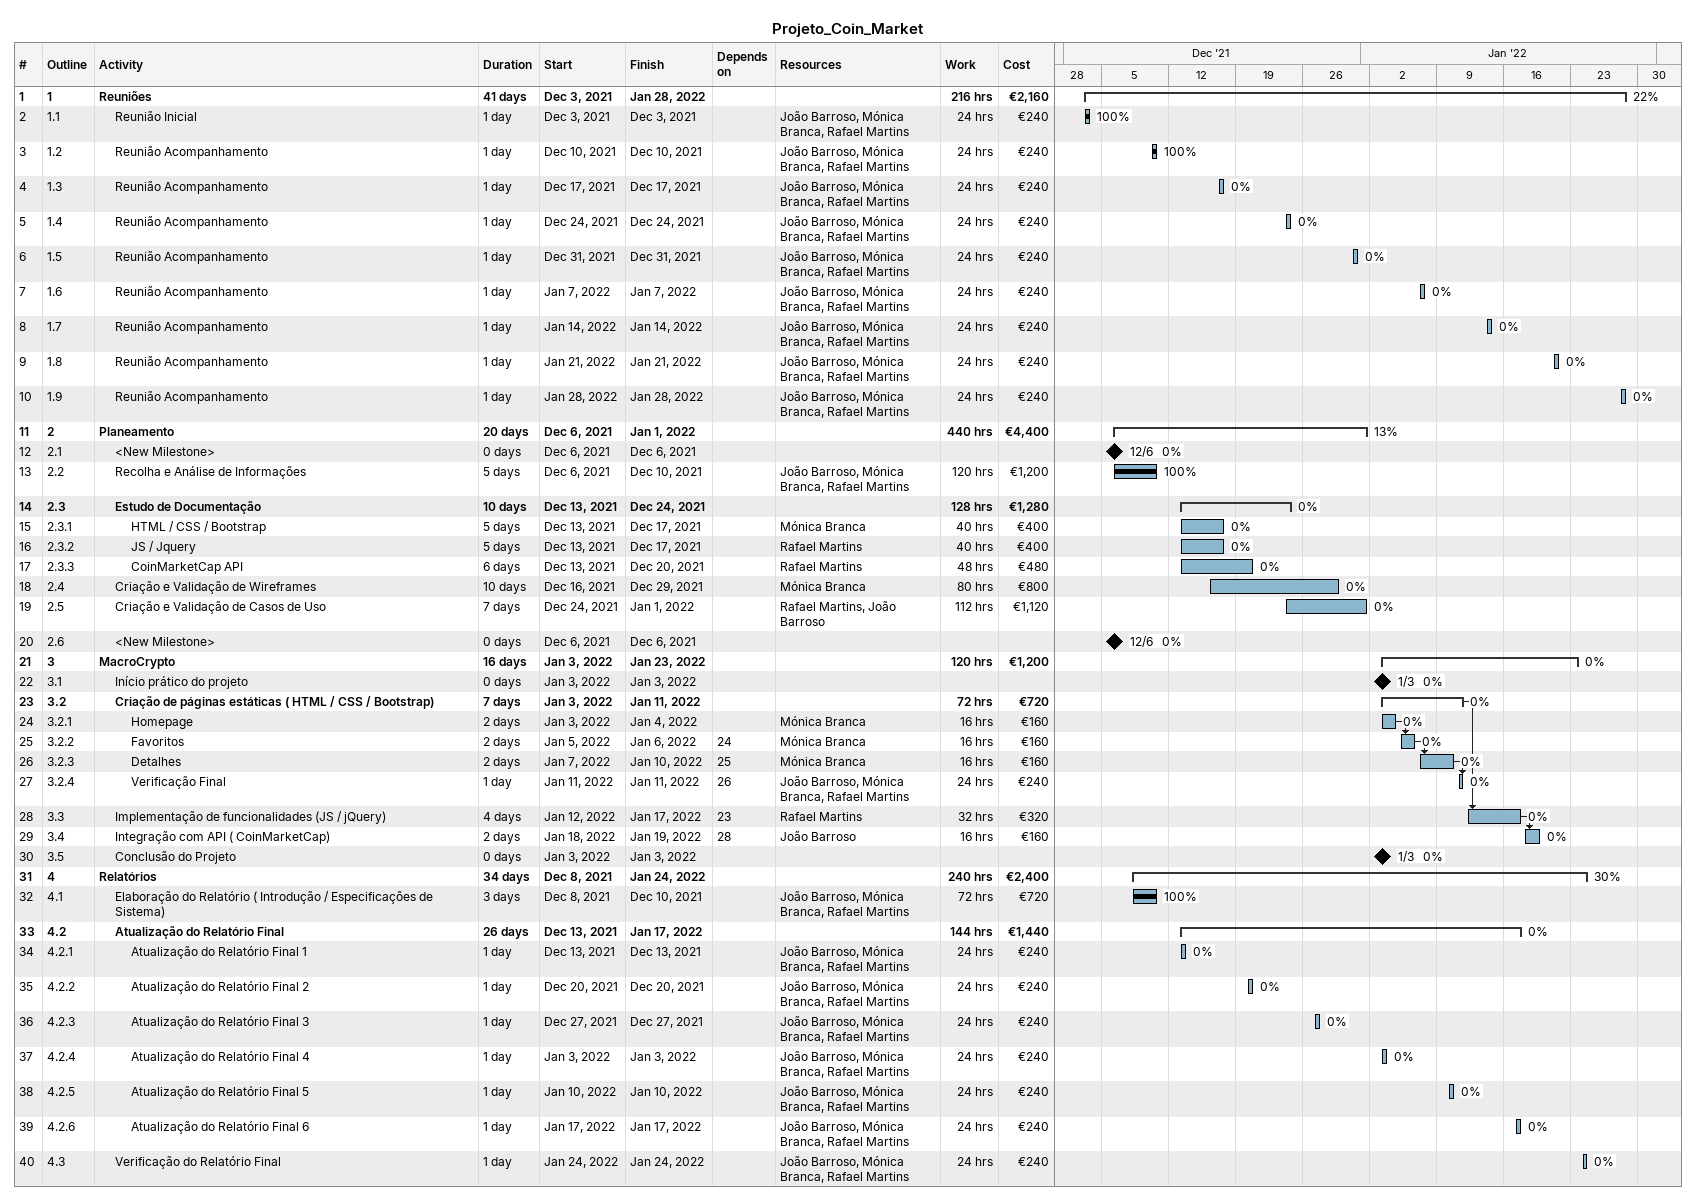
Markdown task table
Projeto_Coin_Market

| ID | WBS | Task | Duration | Start | Finish | Predecessors | Resources | % complete | Work (h) | Cost (€) |
|---|---|---|---|---|---|---|---|---|---|---|
| 1 | 1 | **Reuniões** | 41d | 2021-12-03 | 2022-01-28 |  |  | 22 | 216 | 2160 |
| 2 | 1.1 | Reunião Inicial | 1d | 2021-12-03 | 2021-12-03 |  | João Barroso, Mónica Branca, Rafael Martins | 100 | 24 | 240 |
| 3 | 1.2 | Reunião Acompanhamento | 1d | 2021-12-10 | 2021-12-10 |  | João Barroso, Mónica Branca, Rafael Martins | 100 | 24 | 240 |
| 4 | 1.3 | Reunião Acompanhamento | 1d | 2021-12-17 | 2021-12-17 |  | João Barroso, Mónica Branca, Rafael Martins | 0 | 24 | 240 |
| 5 | 1.4 | Reunião Acompanhamento | 1d | 2021-12-24 | 2021-12-24 |  | João Barroso, Mónica Branca, Rafael Martins | 0 | 24 | 240 |
| 6 | 1.5 | Reunião Acompanhamento | 1d | 2021-12-31 | 2021-12-31 |  | João Barroso, Mónica Branca, Rafael Martins | 0 | 24 | 240 |
| 7 | 1.6 | Reunião Acompanhamento | 1d | 2022-01-07 | 2022-01-07 |  | João Barroso, Mónica Branca, Rafael Martins | 0 | 24 | 240 |
| 8 | 1.7 | Reunião Acompanhamento | 1d | 2022-01-14 | 2022-01-14 |  | João Barroso, Mónica Branca, Rafael Martins | 0 | 24 | 240 |
| 9 | 1.8 | Reunião Acompanhamento | 1d | 2022-01-21 | 2022-01-21 |  | João Barroso, Mónica Branca, Rafael Martins | 0 | 24 | 240 |
| 10 | 1.9 | Reunião Acompanhamento | 1d | 2022-01-28 | 2022-01-28 |  | João Barroso, Mónica Branca, Rafael Martins | 0 | 24 | 240 |
| 11 | 2 | **Planeamento** | 20d | 2021-12-06 | 2022-01-01 |  |  | 13 | 440 | 4400 |
| 12 | 2.1 | <New Milestone> | 0d | 2021-12-06 | 2021-12-06 |  |  | 0 |  |  |
| 13 | 2.2 | Recolha e Análise de Informações | 5d | 2021-12-06 | 2021-12-10 |  | João Barroso, Mónica Branca, Rafael Martins | 100 | 120 | 1200 |
| 14 | 2.3 | **Estudo de Documentação** | 10d | 2021-12-13 | 2021-12-24 |  |  | 0 | 128 | 1280 |
| 15 | 2.3.1 | HTML / CSS / Bootstrap | 5d | 2021-12-13 | 2021-12-17 |  | Mónica Branca | 0 | 40 | 400 |
| 16 | 2.3.2 | JS / Jquery | 5d | 2021-12-13 | 2021-12-17 |  | Rafael Martins | 0 | 40 | 400 |
| 17 | 2.3.3 | CoinMarketCap API | 6d | 2021-12-13 | 2021-12-20 |  | Rafael Martins | 0 | 48 | 480 |
| 18 | 2.4 | Criação e Validação de Wireframes | 10d | 2021-12-16 | 2021-12-29 |  | Mónica Branca | 0 | 80 | 800 |
| 19 | 2.5 | Criação e Validação de Casos de Uso | 7d | 2021-12-24 | 2022-01-01 |  | Rafael Martins, João Barroso | 0 | 112 | 1120 |
| 20 | 2.6 | <New Milestone> | 0d | 2021-12-06 | 2021-12-06 |  |  | 0 |  |  |
| 21 | 3 | **MacroCrypto** | 16d | 2022-01-03 | 2022-01-23 |  |  | 0 | 120 | 1200 |
| 22 | 3.1 | Início prático do projeto | 0d | 2022-01-03 | 2022-01-03 |  |  | 0 |  |  |
| 23 | 3.2 | **Criação de páginas estáticas ( HTML / CSS / Bootstrap)** | 7d | 2022-01-03 | 2022-01-11 |  |  | 0 | 72 | 720 |
| 24 | 3.2.1 | Homepage | 2d | 2022-01-03 | 2022-01-04 |  | Mónica Branca | 0 | 16 | 160 |
| 25 | 3.2.2 | Favoritos | 2d | 2022-01-05 | 2022-01-06 | 24 | Mónica Branca | 0 | 16 | 160 |
| 26 | 3.2.3 | Detalhes | 2d | 2022-01-07 | 2022-01-10 | 25 | Mónica Branca | 0 | 16 | 160 |
| 27 | 3.2.4 | Verificação Final | 1d | 2022-01-11 | 2022-01-11 | 26 | João Barroso, Mónica Branca, Rafael Martins | 0 | 24 | 240 |
| 28 | 3.3 | Implementação de funcionalidades (JS / jQuery) | 4d | 2022-01-12 | 2022-01-17 | 23 | Rafael Martins | 0 | 32 | 320 |
| 29 | 3.4 | Integração com API ( CoinMarketCap) | 2d | 2022-01-18 | 2022-01-19 | 28 | João Barroso | 0 | 16 | 160 |
| 30 | 3.5 | Conclusão do Projeto | 0d | 2022-01-03 | 2022-01-03 |  |  | 0 |  |  |
| 31 | 4 | **Relatórios** | 34d | 2021-12-08 | 2022-01-24 |  |  | 30 | 240 | 2400 |
| 32 | 4.1 | Elaboração do Relatório ( Introdução / Especificações de Sistema) | 3d | 2021-12-08 | 2021-12-10 |  | João Barroso, Mónica Branca, Rafael Martins | 100 | 72 | 720 |
| 33 | 4.2 | **Atualização do Relatório Final** | 26d | 2021-12-13 | 2022-01-17 |  |  | 0 | 144 | 1440 |
| 34 | 4.2.1 | Atualização do Relatório Final 1 | 1d | 2021-12-13 | 2021-12-13 |  | João Barroso, Mónica Branca, Rafael Martins | 0 | 24 | 240 |
| 35 | 4.2.2 | Atualização do Relatório Final 2 | 1d | 2021-12-20 | 2021-12-20 |  | João Barroso, Mónica Branca, Rafael Martins | 0 | 24 | 240 |
| 36 | 4.2.3 | Atualização do Relatório Final 3 | 1d | 2021-12-27 | 2021-12-27 |  | João Barroso, Mónica Branca, Rafael Martins | 0 | 24 | 240 |
| 37 | 4.2.4 | Atualização do Relatório Final 4 | 1d | 2022-01-03 | 2022-01-03 |  | João Barroso, Mónica Branca, Rafael Martins | 0 | 24 | 240 |
| 38 | 4.2.5 | Atualização do Relatório Final 5 | 1d | 2022-01-10 | 2022-01-10 |  | João Barroso, Mónica Branca, Rafael Martins | 0 | 24 | 240 |
| 39 | 4.2.6 | Atualização do Relatório Final 6 | 1d | 2022-01-17 | 2022-01-17 |  | João Barroso, Mónica Branca, Rafael Martins | 0 | 24 | 240 |
| 40 | 4.3 | Verificação do Relatório Final | 1d | 2022-01-24 | 2022-01-24 |  | João Barroso, Mónica Branca, Rafael Martins | 0 | 24 | 240 |
